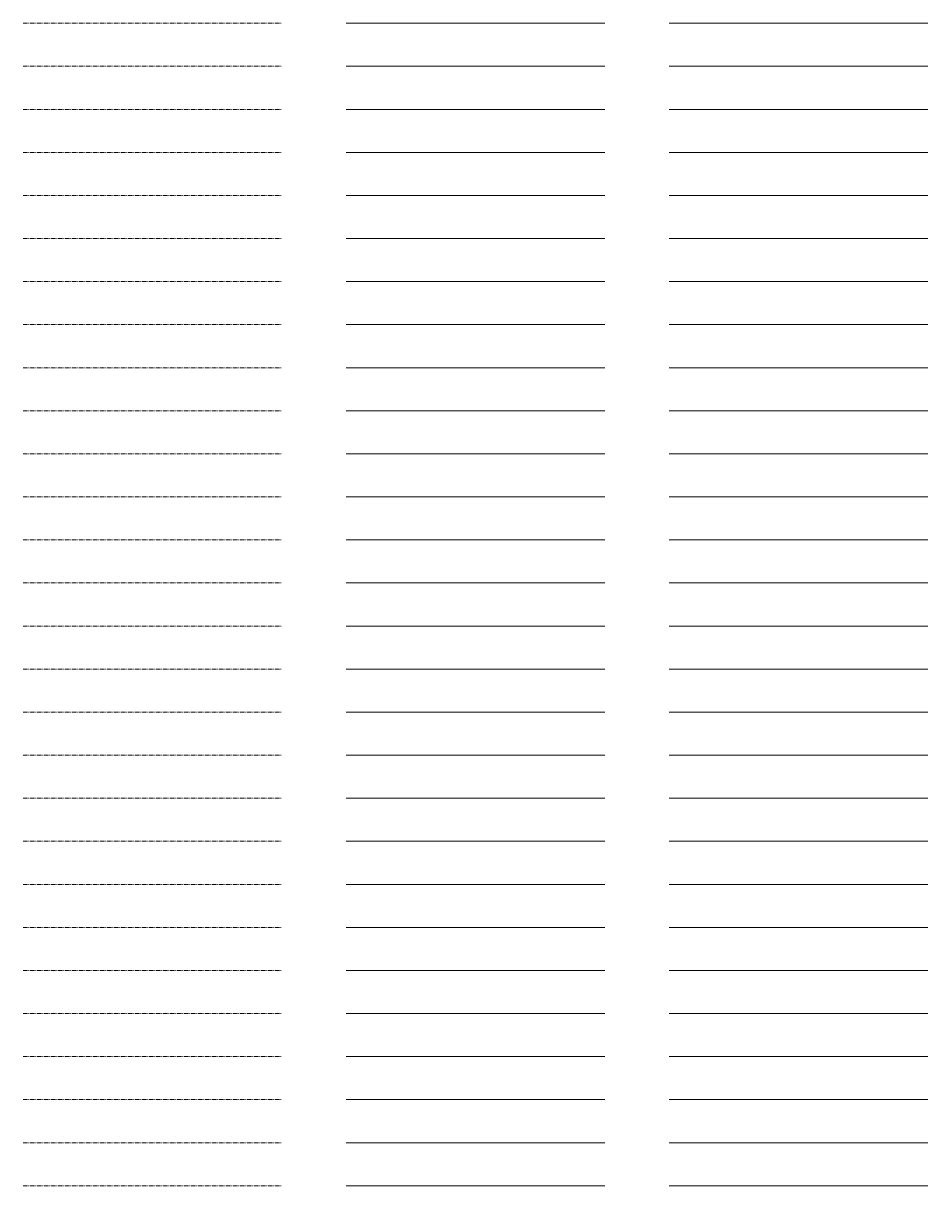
# Model space of a CAD drawing. Header units: metres. Extents: x -170 to 2070, y -13 to 17840.
# Drawn here: x 1650 to 2070, y 2780 to 3320 of the extents above; entities that cross this region are included whole.
import ezdxf
from ezdxf.lldxf.tags import DXFTag

# ---------------------------------------------------------------- set-up
doc = ezdxf.new("R2010")
doc.units = ezdxf.units.M
doc.linetypes.add('KL-VERLATEN-SO', pattern=[3.25, 2, -0.5, 0.25, -0.5])
for name, color, linetype, lineweight in [('B-OI-KL-ET_LSOV_DISTRIBUTIE_400 V_4x50Al 4x2.5Cu as25Cu-(IN BEDRIJF)-G', 14, 'Continuous', 18), ('B-OI-KL-ET_LSOV_DISTRIBUTIE_400 V_4x50Al 4x2.5Cu as25Cu-(RESERVE)-G', 14, 'KL-RESERVE-SO', 18), ('B-OI-KL-ET_LSOV_DISTRIBUTIE_400 V_4x50Al 4x2.5Cu as25Cu-(VERLATEN)-G', 14, 'KL-VERLATEN-SO', 18), ('B-OI-KL-ET_LSOV_DISTRIBUTIE_400 V_4x6Cu as6-(IN BEDRIJF)-G', 14, 'Continuous', 18), ('B-OI-KL-ET_LSOV_DISTRIBUTIE_400 V_4x6Cu as6-(RESERVE)-G', 14, 'KL-RESERVE-SO', 18), ('B-OI-KL-ET_LSOV_DISTRIBUTIE_400 V_4x6Cu as6-(VERLATEN)-G', 14, 'KL-VERLATEN-SO', 18), ('B-OI-KL-ET_LSOV_DISTRIBUTIE_400 V_4x95Al 4x6Cu as35Cu-(IN BEDRIJF)-G', 14, 'Continuous', 18), ('B-OI-KL-ET_LSOV_DISTRIBUTIE_400 V_4x95Al 4x6Cu as35Cu-(RESERVE)-G', 14, 'KL-RESERVE-SO', 18), ('B-OI-KL-ET_LSOV_DISTRIBUTIE_400 V_4x95Al 4x6Cu as35Cu-(VERLATEN)-G', 14, 'KL-VERLATEN-SO', 18), ('B-OI-KL-ET_LSOV_DISTRIBUTIE_400 V_5x10Cu-(IN BEDRIJF)-G', 14, 'Continuous', 18), ('B-OI-KL-ET_LSOV_DISTRIBUTIE_400 V_5x10Cu-(RESERVE)-G', 14, 'KL-RESERVE-SO', 18), ('B-OI-KL-ET_LSOV_DISTRIBUTIE_400 V_5x10Cu-(VERLATEN)-G', 14, 'KL-VERLATEN-SO', 18), ('B-OI-KL-ET_LSOV_DISTRIBUTIE_400 V_5x16Cu-(IN BEDRIJF)-G', 14, 'Continuous', 18), ('B-OI-KL-ET_LSOV_DISTRIBUTIE_400 V_5x16Cu-(RESERVE)-G', 14, 'KL-RESERVE-SO', 18), ('B-OI-KL-ET_LSOV_DISTRIBUTIE_400 V_5x16Cu-(VERLATEN)-G', 14, 'KL-VERLATEN-SO', 18), ('B-OI-KL-ET_LSOV_DISTRIBUTIE_400 V_OVERIG-(IN BEDRIJF)-G', 14, 'Continuous', 18), ('B-OI-KL-ET_LSOV_DISTRIBUTIE_400 V_OVERIG-(RESERVE)-G', 14, 'KL-RESERVE-SO', 18), ('B-OI-KL-ET_LSOV_DISTRIBUTIE_400 V_OVERIG-(VERLATEN)-G', 14, 'KL-VERLATEN-SO', 18), ('B-OI-KL-ET_MS_AANSLUITNET_10 kV_1x240Alrm as25-(IN BEDRIJF)-G', 7, 'Continuous', 18), ('B-OI-KL-ET_MS_AANSLUITNET_10 kV_1x240Alrm as25-(RESERVE)-G', 7, 'KL-RESERVE-SO', 18), ('B-OI-KL-ET_MS_AANSLUITNET_10 kV_1x240Alrm as25-(VERLATEN)-G', 7, 'KL-VERLATEN-SO', 18), ('B-OI-KL-ET_MS_AANSLUITNET_10 kV_1x400Cu 50as-(IN BEDRIJF)-G', 7, 'Continuous', 18), ('B-OI-KL-ET_MS_AANSLUITNET_10 kV_1x400Cu 50as-(RESERVE)-G', 7, 'KL-RESERVE-SO', 18), ('B-OI-KL-ET_MS_AANSLUITNET_10 kV_1x400Cu 50as-(VERLATEN)-G', 7, 'KL-VERLATEN-SO', 18), ('B-OI-KL-ET_MS_AANSLUITNET_10 kV_1x630Alrm as35-(IN BEDRIJF)-G', 7, 'Continuous', 18), ('B-OI-KL-ET_MS_AANSLUITNET_10 kV_1x630Alrm as35-(RESERVE)-G', 7, 'KL-RESERVE-SO', 18), ('B-OI-KL-ET_MS_AANSLUITNET_10 kV_1x630Alrm as35-(VERLATEN)-G', 7, 'KL-VERLATEN-SO', 18), ('B-OI-KL-ET_MS_AANSLUITNET_10 kV_1x630Alrm as50-(IN BEDRIJF)-G', 7, 'Continuous', 18), ('B-OI-KL-ET_MS_AANSLUITNET_10 kV_1x630Alrm as50-(RESERVE)-G', 7, 'KL-RESERVE-SO', 18), ('B-OI-KL-ET_MS_AANSLUITNET_10 kV_1x630Alrm as50-(VERLATEN)-G', 7, 'KL-VERLATEN-SO', 18), ('B-OI-KL-ET_MS_AANSLUITNET_10 kV_1x630Cu as35-(IN BEDRIJF)-G', 7, 'Continuous', 18), ('B-OI-KL-ET_MS_AANSLUITNET_10 kV_1x630Cu as35-(RESERVE)-G', 7, 'KL-RESERVE-SO', 18), ('B-OI-KL-ET_MS_AANSLUITNET_10 kV_1x630Cu as35-(VERLATEN)-G', 7, 'KL-VERLATEN-SO', 18), ('B-OI-KL-ET_MS_AANSLUITNET_10 kV_1x630Cu as50-(IN BEDRIJF)-G', 7, 'Continuous', 18), ('B-OI-KL-ET_MS_AANSLUITNET_10 kV_1x630Cu as50-(RESERVE)-G', 7, 'KL-RESERVE-SO', 18), ('B-OI-KL-ET_MS_AANSLUITNET_10 kV_1x630Cu as50-(VERLATEN)-G', 7, 'KL-VERLATEN-SO', 18), ('B-OI-KL-ET_MS_AANSLUITNET_10 kV_1x630Cu as70-(IN BEDRIJF)-G', 7, 'Continuous', 18), ('B-OI-KL-ET_MS_AANSLUITNET_10 kV_1x630Cu as70-(RESERVE)-G', 7, 'KL-RESERVE-SO', 18), ('B-OI-KL-ET_MS_AANSLUITNET_10 kV_1x630Cu as70-(VERLATEN)-G', 7, 'KL-VERLATEN-SO', 18), ('B-OI-KL-ET_MS_AANSLUITNET_10 kV_1x800Alrm as35-(IN BEDRIJF)-G', 7, 'Continuous', 18), ('B-OI-KL-ET_MS_AANSLUITNET_10 kV_1x800Alrm as35-(RESERVE)-G', 7, 'KL-RESERVE-SO', 18), ('B-OI-KL-ET_MS_AANSLUITNET_10 kV_1x800Alrm as35-(VERLATEN)-G', 7, 'KL-VERLATEN-SO', 18), ('B-OI-KL-ET_MS_AANSLUITNET_10 kV_1x800Alrm as50-(IN BEDRIJF)-G', 7, 'Continuous', 18), ('B-OI-KL-ET_MS_AANSLUITNET_10 kV_1x800Alrm as50-(RESERVE)-G', 7, 'KL-RESERVE-SO', 18), ('B-OI-KL-ET_MS_AANSLUITNET_10 kV_1x800Alrm as50-(VERLATEN)-G', 7, 'KL-VERLATEN-SO', 18), ('B-OI-KL-ET_MS_AANSLUITNET_10 kV_3x240Alrm as35-(IN BEDRIJF)-G', 7, 'Continuous', 18), ('B-OI-KL-ET_MS_AANSLUITNET_10 kV_3x240Alrm as35-(RESERVE)-G', 7, 'KL-RESERVE-SO', 18), ('B-OI-KL-ET_MS_AANSLUITNET_10 kV_3x240Alrm as35-(VERLATEN)-G', 7, 'KL-VERLATEN-SO', 18), ('B-OI-KL-ET_MS_AANSLUITNET_10 kV_3x240Alrm as50-(IN BEDRIJF)-G', 7, 'Continuous', 18), ('B-OI-KL-ET_MS_AANSLUITNET_10 kV_3x240Alrm as50-(RESERVE)-G', 7, 'KL-RESERVE-SO', 18), ('B-OI-KL-ET_MS_AANSLUITNET_10 kV_3x240Alrm as50-(VERLATEN)-G', 7, 'KL-VERLATEN-SO', 18), ('B-OI-KL-ET_MS_AANSLUITNET_10 kV_3x95Alrm as50-(IN BEDRIJF)-G', 7, 'Continuous', 18), ('B-OI-KL-ET_MS_AANSLUITNET_10 kV_3x95Alrm as50-(RESERVE)-G', 7, 'KL-RESERVE-SO', 18), ('B-OI-KL-ET_MS_AANSLUITNET_10 kV_3x95Alrm as50-(VERLATEN)-G', 7, 'KL-VERLATEN-SO', 18), ('B-OI-KL-ET_MS_AANSLUITNET_10 kV_OVERIG-(IN BEDRIJF)-G', 7, 'Continuous', 18), ('B-OI-KL-ET_MS_AANSLUITNET_10 kV_OVERIG-(RESERVE)-G', 7, 'KL-RESERVE-SO', 18), ('B-OI-KL-ET_MS_AANSLUITNET_10 kV_OVERIG-(VERLATEN)-G', 7, 'KL-VERLATEN-SO', 18), ('B-OI-KL-ET_MS_AANSLUITNET_20 kV_1x240Alrm as25-(IN BEDRIJF)-G', 7, 'Continuous', 18), ('B-OI-KL-ET_MS_AANSLUITNET_20 kV_1x240Alrm as25-(RESERVE)-G', 7, 'KL-RESERVE-SO', 18), ('B-OI-KL-ET_MS_AANSLUITNET_20 kV_1x240Alrm as25-(VERLATEN)-G', 7, 'KL-VERLATEN-SO', 18), ('B-OI-KL-ET_MS_AANSLUITNET_20 kV_1x400Cu 50as-(IN BEDRIJF)-G', 7, 'Continuous', 18), ('B-OI-KL-ET_MS_AANSLUITNET_20 kV_1x400Cu 50as-(RESERVE)-G', 7, 'KL-RESERVE-SO', 18), ('B-OI-KL-ET_MS_AANSLUITNET_20 kV_1x400Cu 50as-(VERLATEN)-G', 7, 'KL-VERLATEN-SO', 18), ('B-OI-KL-ET_MS_AANSLUITNET_20 kV_1x630Alrm as35-(IN BEDRIJF)-G', 7, 'Continuous', 18), ('B-OI-KL-ET_MS_AANSLUITNET_20 kV_1x630Alrm as35-(RESERVE)-G', 7, 'KL-RESERVE-SO', 18), ('B-OI-KL-ET_MS_AANSLUITNET_20 kV_1x630Alrm as35-(VERLATEN)-G', 7, 'KL-VERLATEN-SO', 18), ('B-OI-KL-ET_MS_AANSLUITNET_20 kV_1x630Alrm as50-(IN BEDRIJF)-G', 7, 'Continuous', 18), ('B-OI-KL-ET_MS_AANSLUITNET_20 kV_1x630Alrm as50-(RESERVE)-G', 7, 'KL-RESERVE-SO', 18), ('B-OI-KL-ET_MS_AANSLUITNET_20 kV_1x630Alrm as50-(VERLATEN)-G', 7, 'KL-VERLATEN-SO', 18), ('B-OI-KL-ET_MS_AANSLUITNET_20 kV_1x630Cu as35-(IN BEDRIJF)-G', 7, 'Continuous', 18), ('B-OI-KL-ET_MS_AANSLUITNET_20 kV_1x630Cu as35-(RESERVE)-G', 7, 'KL-RESERVE-SO', 18), ('B-OI-KL-ET_MS_AANSLUITNET_20 kV_1x630Cu as35-(VERLATEN)-G', 7, 'KL-VERLATEN-SO', 18), ('B-OI-KL-ET_MS_AANSLUITNET_20 kV_1x630Cu as50-(IN BEDRIJF)-G', 7, 'Continuous', 18), ('B-OI-KL-ET_MS_AANSLUITNET_20 kV_1x630Cu as50-(RESERVE)-G', 7, 'KL-RESERVE-SO', 18), ('B-OI-KL-ET_MS_AANSLUITNET_20 kV_1x630Cu as50-(VERLATEN)-G', 7, 'KL-VERLATEN-SO', 18), ('B-OI-KL-ET_MS_AANSLUITNET_20 kV_1x630Cu as70-(IN BEDRIJF)-G', 7, 'Continuous', 18), ('B-OI-KL-ET_MS_AANSLUITNET_20 kV_1x630Cu as70-(RESERVE)-G', 7, 'KL-RESERVE-SO', 18), ('B-OI-KL-ET_MS_AANSLUITNET_20 kV_1x630Cu as70-(VERLATEN)-G', 7, 'KL-VERLATEN-SO', 18), ('B-OI-KL-ET_MS_AANSLUITNET_20 kV_1x800Alrm as35-(IN BEDRIJF)-G', 7, 'Continuous', 18), ('B-OI-KL-ET_MS_AANSLUITNET_20 kV_1x800Alrm as35-(RESERVE)-G', 7, 'KL-RESERVE-SO', 18), ('B-OI-KL-ET_MS_AANSLUITNET_20 kV_1x800Alrm as35-(VERLATEN)-G', 7, 'KL-VERLATEN-SO', 18), ('B-OI-KL-ET_MS_AANSLUITNET_20 kV_1x800Alrm as50-(IN BEDRIJF)-G', 7, 'Continuous', 18), ('B-OI-KL-ET_MS_AANSLUITNET_20 kV_1x800Alrm as50-(RESERVE)-G', 7, 'KL-RESERVE-SO', 18), ('B-OI-KL-ET_MS_AANSLUITNET_20 kV_1x800Alrm as50-(VERLATEN)-G', 7, 'KL-VERLATEN-SO', 18)]:
    doc.layers.add(name, color=color, linetype=linetype, lineweight=lineweight)
tags = doc.linetypes.add('KL-RESERVE-SO', pattern='A,7,-2,["RS",Standard,S=1,R=0,X=-1,Y=-0.5],-1.5', length=10.5).pattern_tags.tags
tags[6] = DXFTag(74, 10)

msp = doc.modelspace()

# ---------------------------------------------------------------- linework, layer by layer
at = {"layer": 'B-OI-KL-ET_LSOV_DISTRIBUTIE_400 V_4x50Al 4x2.5Cu as25Cu-(IN BEDRIJF)-G'}
msp.add_line((1950, 2780), (2070, 2780), dxfattribs=at)
at = {"layer": 'B-OI-KL-ET_LSOV_DISTRIBUTIE_400 V_4x50Al 4x2.5Cu as25Cu-(RESERVE)-G'}
msp.add_line((1800, 2780), (1920, 2780), dxfattribs=at)
at = {"layer": 'B-OI-KL-ET_LSOV_DISTRIBUTIE_400 V_4x50Al 4x2.5Cu as25Cu-(VERLATEN)-G'}
msp.add_line((1650, 2780), (1770, 2780), dxfattribs=at)
at = {"layer": 'B-OI-KL-ET_LSOV_DISTRIBUTIE_400 V_4x6Cu as6-(IN BEDRIJF)-G'}
msp.add_line((1950, 2800), (2070, 2800), dxfattribs=at)
at = {"layer": 'B-OI-KL-ET_LSOV_DISTRIBUTIE_400 V_4x6Cu as6-(RESERVE)-G'}
msp.add_line((1800, 2800), (1920, 2800), dxfattribs=at)
at = {"layer": 'B-OI-KL-ET_LSOV_DISTRIBUTIE_400 V_4x6Cu as6-(VERLATEN)-G'}
msp.add_line((1650, 2800), (1770, 2800), dxfattribs=at)
at = {"layer": 'B-OI-KL-ET_LSOV_DISTRIBUTIE_400 V_4x95Al 4x6Cu as35Cu-(IN BEDRIJF)-G'}
msp.add_line((1950, 2820), (2070, 2820), dxfattribs=at)
at = {"layer": 'B-OI-KL-ET_LSOV_DISTRIBUTIE_400 V_4x95Al 4x6Cu as35Cu-(RESERVE)-G'}
msp.add_line((1800, 2820), (1920, 2820), dxfattribs=at)
at = {"layer": 'B-OI-KL-ET_LSOV_DISTRIBUTIE_400 V_4x95Al 4x6Cu as35Cu-(VERLATEN)-G'}
msp.add_line((1650, 2820), (1770, 2820), dxfattribs=at)
at = {"layer": 'B-OI-KL-ET_LSOV_DISTRIBUTIE_400 V_5x10Cu-(IN BEDRIJF)-G'}
msp.add_line((1950, 2840), (2070, 2840), dxfattribs=at)
at = {"layer": 'B-OI-KL-ET_LSOV_DISTRIBUTIE_400 V_5x10Cu-(RESERVE)-G'}
msp.add_line((1800, 2840), (1920, 2840), dxfattribs=at)
at = {"layer": 'B-OI-KL-ET_LSOV_DISTRIBUTIE_400 V_5x10Cu-(VERLATEN)-G'}
msp.add_line((1650, 2840), (1770, 2840), dxfattribs=at)
at = {"layer": 'B-OI-KL-ET_LSOV_DISTRIBUTIE_400 V_5x16Cu-(IN BEDRIJF)-G'}
msp.add_line((1950, 2860), (2070, 2860), dxfattribs=at)
at = {"layer": 'B-OI-KL-ET_LSOV_DISTRIBUTIE_400 V_5x16Cu-(RESERVE)-G'}
msp.add_line((1800, 2860), (1920, 2860), dxfattribs=at)
at = {"layer": 'B-OI-KL-ET_LSOV_DISTRIBUTIE_400 V_5x16Cu-(VERLATEN)-G'}
msp.add_line((1650, 2860), (1770, 2860), dxfattribs=at)
at = {"layer": 'B-OI-KL-ET_LSOV_DISTRIBUTIE_400 V_OVERIG-(IN BEDRIJF)-G'}
msp.add_line((1950, 2880), (2070, 2880), dxfattribs=at)
at = {"layer": 'B-OI-KL-ET_LSOV_DISTRIBUTIE_400 V_OVERIG-(RESERVE)-G'}
msp.add_line((1800, 2880), (1920, 2880), dxfattribs=at)
at = {"layer": 'B-OI-KL-ET_LSOV_DISTRIBUTIE_400 V_OVERIG-(VERLATEN)-G'}
msp.add_line((1650, 2880), (1770, 2880), dxfattribs=at)
at = {"layer": 'B-OI-KL-ET_MS_AANSLUITNET_10 kV_1x240Alrm as25-(IN BEDRIJF)-G'}
msp.add_line((1950, 2900), (2070, 2900), dxfattribs=at)
at = {"layer": 'B-OI-KL-ET_MS_AANSLUITNET_10 kV_1x240Alrm as25-(RESERVE)-G'}
msp.add_line((1800, 2900), (1920, 2900), dxfattribs=at)
at = {"layer": 'B-OI-KL-ET_MS_AANSLUITNET_10 kV_1x240Alrm as25-(VERLATEN)-G'}
msp.add_line((1650, 2900), (1770, 2900), dxfattribs=at)
at = {"layer": 'B-OI-KL-ET_MS_AANSLUITNET_10 kV_1x400Cu 50as-(IN BEDRIJF)-G'}
msp.add_line((1950, 2920), (2070, 2920), dxfattribs=at)
at = {"layer": 'B-OI-KL-ET_MS_AANSLUITNET_10 kV_1x400Cu 50as-(RESERVE)-G'}
msp.add_line((1800, 2920), (1920, 2920), dxfattribs=at)
at = {"layer": 'B-OI-KL-ET_MS_AANSLUITNET_10 kV_1x400Cu 50as-(VERLATEN)-G'}
msp.add_line((1650, 2920), (1770, 2920), dxfattribs=at)
at = {"layer": 'B-OI-KL-ET_MS_AANSLUITNET_10 kV_1x630Alrm as35-(IN BEDRIJF)-G'}
msp.add_line((1950, 2940), (2070, 2940), dxfattribs=at)
at = {"layer": 'B-OI-KL-ET_MS_AANSLUITNET_10 kV_1x630Alrm as35-(RESERVE)-G'}
msp.add_line((1800, 2940), (1920, 2940), dxfattribs=at)
at = {"layer": 'B-OI-KL-ET_MS_AANSLUITNET_10 kV_1x630Alrm as35-(VERLATEN)-G'}
msp.add_line((1650, 2940), (1770, 2940), dxfattribs=at)
at = {"layer": 'B-OI-KL-ET_MS_AANSLUITNET_10 kV_1x630Alrm as50-(IN BEDRIJF)-G'}
msp.add_line((1950, 2960), (2070, 2960), dxfattribs=at)
at = {"layer": 'B-OI-KL-ET_MS_AANSLUITNET_10 kV_1x630Alrm as50-(RESERVE)-G'}
msp.add_line((1800, 2960), (1920, 2960), dxfattribs=at)
at = {"layer": 'B-OI-KL-ET_MS_AANSLUITNET_10 kV_1x630Alrm as50-(VERLATEN)-G'}
msp.add_line((1650, 2960), (1770, 2960), dxfattribs=at)
at = {"layer": 'B-OI-KL-ET_MS_AANSLUITNET_10 kV_1x630Cu as35-(IN BEDRIJF)-G'}
msp.add_line((1950, 2980), (2070, 2980), dxfattribs=at)
at = {"layer": 'B-OI-KL-ET_MS_AANSLUITNET_10 kV_1x630Cu as35-(RESERVE)-G'}
msp.add_line((1800, 2980), (1920, 2980), dxfattribs=at)
at = {"layer": 'B-OI-KL-ET_MS_AANSLUITNET_10 kV_1x630Cu as35-(VERLATEN)-G'}
msp.add_line((1650, 2980), (1770, 2980), dxfattribs=at)
at = {"layer": 'B-OI-KL-ET_MS_AANSLUITNET_10 kV_1x630Cu as50-(IN BEDRIJF)-G'}
msp.add_line((1950, 3000), (2070, 3000), dxfattribs=at)
at = {"layer": 'B-OI-KL-ET_MS_AANSLUITNET_10 kV_1x630Cu as50-(RESERVE)-G'}
msp.add_line((1800, 3000), (1920, 3000), dxfattribs=at)
at = {"layer": 'B-OI-KL-ET_MS_AANSLUITNET_10 kV_1x630Cu as50-(VERLATEN)-G'}
msp.add_line((1650, 3000), (1770, 3000), dxfattribs=at)
at = {"layer": 'B-OI-KL-ET_MS_AANSLUITNET_10 kV_1x630Cu as70-(IN BEDRIJF)-G'}
msp.add_line((1950, 3020), (2070, 3020), dxfattribs=at)
at = {"layer": 'B-OI-KL-ET_MS_AANSLUITNET_10 kV_1x630Cu as70-(RESERVE)-G'}
msp.add_line((1800, 3020), (1920, 3020), dxfattribs=at)
at = {"layer": 'B-OI-KL-ET_MS_AANSLUITNET_10 kV_1x630Cu as70-(VERLATEN)-G'}
msp.add_line((1650, 3020), (1770, 3020), dxfattribs=at)
at = {"layer": 'B-OI-KL-ET_MS_AANSLUITNET_10 kV_1x800Alrm as35-(IN BEDRIJF)-G'}
msp.add_line((1950, 3040), (2070, 3040), dxfattribs=at)
at = {"layer": 'B-OI-KL-ET_MS_AANSLUITNET_10 kV_1x800Alrm as35-(RESERVE)-G'}
msp.add_line((1800, 3040), (1920, 3040), dxfattribs=at)
at = {"layer": 'B-OI-KL-ET_MS_AANSLUITNET_10 kV_1x800Alrm as35-(VERLATEN)-G'}
msp.add_line((1650, 3040), (1770, 3040), dxfattribs=at)
at = {"layer": 'B-OI-KL-ET_MS_AANSLUITNET_10 kV_1x800Alrm as50-(IN BEDRIJF)-G'}
msp.add_line((1950, 3060), (2070, 3060), dxfattribs=at)
at = {"layer": 'B-OI-KL-ET_MS_AANSLUITNET_10 kV_1x800Alrm as50-(RESERVE)-G'}
msp.add_line((1800, 3060), (1920, 3060), dxfattribs=at)
at = {"layer": 'B-OI-KL-ET_MS_AANSLUITNET_10 kV_1x800Alrm as50-(VERLATEN)-G'}
msp.add_line((1650, 3060), (1770, 3060), dxfattribs=at)
at = {"layer": 'B-OI-KL-ET_MS_AANSLUITNET_10 kV_3x240Alrm as35-(IN BEDRIJF)-G'}
msp.add_line((1950, 3080), (2070, 3080), dxfattribs=at)
at = {"layer": 'B-OI-KL-ET_MS_AANSLUITNET_10 kV_3x240Alrm as35-(RESERVE)-G'}
msp.add_line((1800, 3080), (1920, 3080), dxfattribs=at)
at = {"layer": 'B-OI-KL-ET_MS_AANSLUITNET_10 kV_3x240Alrm as35-(VERLATEN)-G'}
msp.add_line((1650, 3080), (1770, 3080), dxfattribs=at)
at = {"layer": 'B-OI-KL-ET_MS_AANSLUITNET_10 kV_3x240Alrm as50-(IN BEDRIJF)-G'}
msp.add_line((1950, 3100), (2070, 3100), dxfattribs=at)
at = {"layer": 'B-OI-KL-ET_MS_AANSLUITNET_10 kV_3x240Alrm as50-(RESERVE)-G'}
msp.add_line((1800, 3100), (1920, 3100), dxfattribs=at)
at = {"layer": 'B-OI-KL-ET_MS_AANSLUITNET_10 kV_3x240Alrm as50-(VERLATEN)-G'}
msp.add_line((1650, 3100), (1770, 3100), dxfattribs=at)
at = {"layer": 'B-OI-KL-ET_MS_AANSLUITNET_10 kV_3x95Alrm as50-(IN BEDRIJF)-G'}
msp.add_line((1950, 3120), (2070, 3120), dxfattribs=at)
at = {"layer": 'B-OI-KL-ET_MS_AANSLUITNET_10 kV_3x95Alrm as50-(RESERVE)-G'}
msp.add_line((1800, 3120), (1920, 3120), dxfattribs=at)
at = {"layer": 'B-OI-KL-ET_MS_AANSLUITNET_10 kV_3x95Alrm as50-(VERLATEN)-G'}
msp.add_line((1650, 3120), (1770, 3120), dxfattribs=at)
at = {"layer": 'B-OI-KL-ET_MS_AANSLUITNET_10 kV_OVERIG-(IN BEDRIJF)-G'}
msp.add_line((1950, 3140), (2070, 3140), dxfattribs=at)
at = {"layer": 'B-OI-KL-ET_MS_AANSLUITNET_10 kV_OVERIG-(RESERVE)-G'}
msp.add_line((1800, 3140), (1920, 3140), dxfattribs=at)
at = {"layer": 'B-OI-KL-ET_MS_AANSLUITNET_10 kV_OVERIG-(VERLATEN)-G'}
msp.add_line((1650, 3140), (1770, 3140), dxfattribs=at)
at = {"layer": 'B-OI-KL-ET_MS_AANSLUITNET_20 kV_1x240Alrm as25-(IN BEDRIJF)-G'}
msp.add_line((1950, 3160), (2070, 3160), dxfattribs=at)
at = {"layer": 'B-OI-KL-ET_MS_AANSLUITNET_20 kV_1x240Alrm as25-(RESERVE)-G'}
msp.add_line((1800, 3160), (1920, 3160), dxfattribs=at)
at = {"layer": 'B-OI-KL-ET_MS_AANSLUITNET_20 kV_1x240Alrm as25-(VERLATEN)-G'}
msp.add_line((1650, 3160), (1770, 3160), dxfattribs=at)
at = {"layer": 'B-OI-KL-ET_MS_AANSLUITNET_20 kV_1x400Cu 50as-(IN BEDRIJF)-G'}
msp.add_line((1950, 3180), (2070, 3180), dxfattribs=at)
at = {"layer": 'B-OI-KL-ET_MS_AANSLUITNET_20 kV_1x400Cu 50as-(RESERVE)-G'}
msp.add_line((1800, 3180), (1920, 3180), dxfattribs=at)
at = {"layer": 'B-OI-KL-ET_MS_AANSLUITNET_20 kV_1x400Cu 50as-(VERLATEN)-G'}
msp.add_line((1650, 3180), (1770, 3180), dxfattribs=at)
at = {"layer": 'B-OI-KL-ET_MS_AANSLUITNET_20 kV_1x630Alrm as35-(IN BEDRIJF)-G'}
msp.add_line((1950, 3200), (2070, 3200), dxfattribs=at)
at = {"layer": 'B-OI-KL-ET_MS_AANSLUITNET_20 kV_1x630Alrm as35-(RESERVE)-G'}
msp.add_line((1800, 3200), (1920, 3200), dxfattribs=at)
at = {"layer": 'B-OI-KL-ET_MS_AANSLUITNET_20 kV_1x630Alrm as35-(VERLATEN)-G'}
msp.add_line((1650, 3200), (1770, 3200), dxfattribs=at)
at = {"layer": 'B-OI-KL-ET_MS_AANSLUITNET_20 kV_1x630Alrm as50-(IN BEDRIJF)-G'}
msp.add_line((1950, 3220), (2070, 3220), dxfattribs=at)
at = {"layer": 'B-OI-KL-ET_MS_AANSLUITNET_20 kV_1x630Alrm as50-(RESERVE)-G'}
msp.add_line((1800, 3220), (1920, 3220), dxfattribs=at)
at = {"layer": 'B-OI-KL-ET_MS_AANSLUITNET_20 kV_1x630Alrm as50-(VERLATEN)-G'}
msp.add_line((1650, 3220), (1770, 3220), dxfattribs=at)
at = {"layer": 'B-OI-KL-ET_MS_AANSLUITNET_20 kV_1x630Cu as35-(IN BEDRIJF)-G'}
msp.add_line((1950, 3240), (2070, 3240), dxfattribs=at)
at = {"layer": 'B-OI-KL-ET_MS_AANSLUITNET_20 kV_1x630Cu as35-(RESERVE)-G'}
msp.add_line((1800, 3240), (1920, 3240), dxfattribs=at)
at = {"layer": 'B-OI-KL-ET_MS_AANSLUITNET_20 kV_1x630Cu as35-(VERLATEN)-G'}
msp.add_line((1650, 3240), (1770, 3240), dxfattribs=at)
at = {"layer": 'B-OI-KL-ET_MS_AANSLUITNET_20 kV_1x630Cu as50-(IN BEDRIJF)-G'}
msp.add_line((1950, 3260), (2070, 3260), dxfattribs=at)
at = {"layer": 'B-OI-KL-ET_MS_AANSLUITNET_20 kV_1x630Cu as50-(RESERVE)-G'}
msp.add_line((1800, 3260), (1920, 3260), dxfattribs=at)
at = {"layer": 'B-OI-KL-ET_MS_AANSLUITNET_20 kV_1x630Cu as50-(VERLATEN)-G'}
msp.add_line((1650, 3260), (1770, 3260), dxfattribs=at)
at = {"layer": 'B-OI-KL-ET_MS_AANSLUITNET_20 kV_1x630Cu as70-(IN BEDRIJF)-G'}
msp.add_line((1950, 3280), (2070, 3280), dxfattribs=at)
at = {"layer": 'B-OI-KL-ET_MS_AANSLUITNET_20 kV_1x630Cu as70-(RESERVE)-G'}
msp.add_line((1800, 3280), (1920, 3280), dxfattribs=at)
at = {"layer": 'B-OI-KL-ET_MS_AANSLUITNET_20 kV_1x630Cu as70-(VERLATEN)-G'}
msp.add_line((1650, 3280), (1770, 3280), dxfattribs=at)
at = {"layer": 'B-OI-KL-ET_MS_AANSLUITNET_20 kV_1x800Alrm as35-(IN BEDRIJF)-G'}
msp.add_line((1950, 3300), (2070, 3300), dxfattribs=at)
at = {"layer": 'B-OI-KL-ET_MS_AANSLUITNET_20 kV_1x800Alrm as35-(RESERVE)-G'}
msp.add_line((1800, 3300), (1920, 3300), dxfattribs=at)
at = {"layer": 'B-OI-KL-ET_MS_AANSLUITNET_20 kV_1x800Alrm as35-(VERLATEN)-G'}
msp.add_line((1650, 3300), (1770, 3300), dxfattribs=at)
at = {"layer": 'B-OI-KL-ET_MS_AANSLUITNET_20 kV_1x800Alrm as50-(IN BEDRIJF)-G'}
msp.add_line((1950, 3320), (2070, 3320), dxfattribs=at)
at = {"layer": 'B-OI-KL-ET_MS_AANSLUITNET_20 kV_1x800Alrm as50-(RESERVE)-G'}
msp.add_line((1800, 3320), (1920, 3320), dxfattribs=at)
at = {"layer": 'B-OI-KL-ET_MS_AANSLUITNET_20 kV_1x800Alrm as50-(VERLATEN)-G'}
msp.add_line((1650, 3320), (1770, 3320), dxfattribs=at)

doc.saveas('drawing.dxf')
